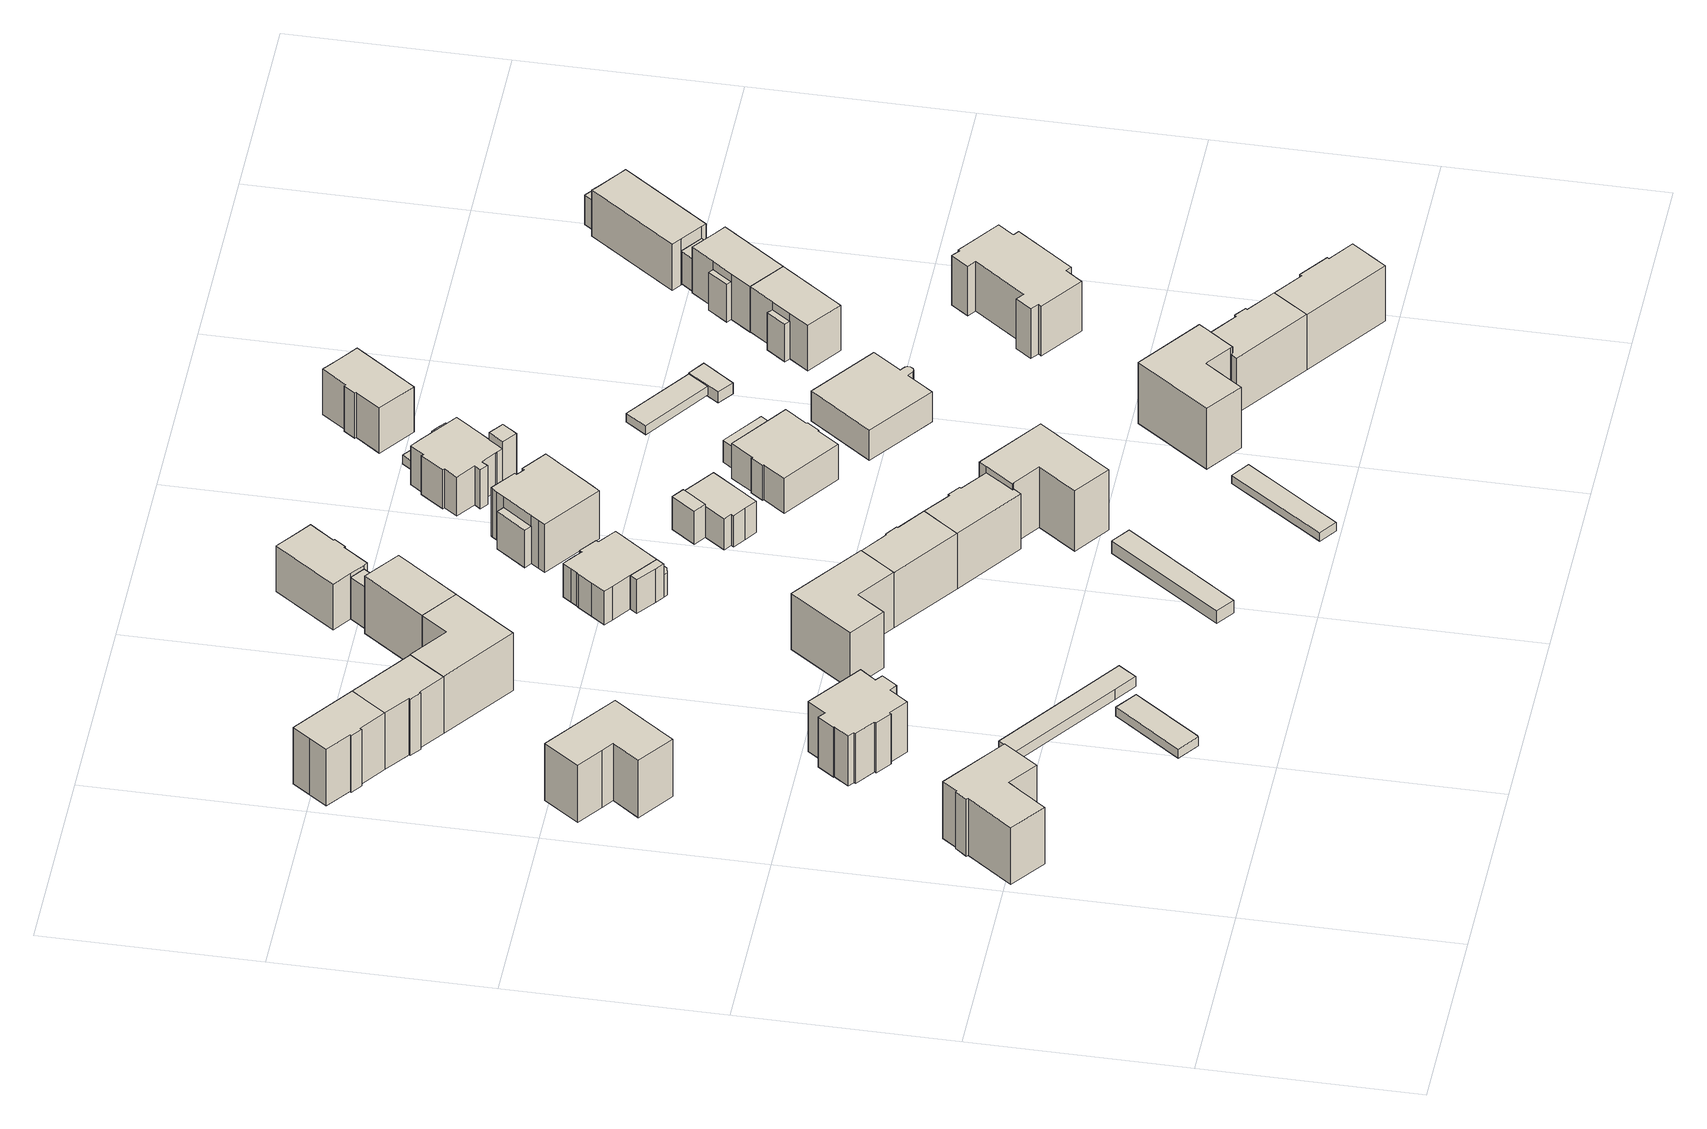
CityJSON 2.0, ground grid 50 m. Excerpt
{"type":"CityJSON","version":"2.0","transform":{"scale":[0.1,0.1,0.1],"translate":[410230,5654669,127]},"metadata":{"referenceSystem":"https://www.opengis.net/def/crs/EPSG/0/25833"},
"CityObjects":{
"building1":{"type":"Building","attributes":{"Dachtyp_tdc":"tdcFreeFormRoof","Gemeindeschluessel":14612000,"Dachneigung":37.19,"QualitaetDacherkennung":79,"Geometrietyp2DReferenz":"3000","measuredHeight":17.62,"function":"31001_9998","roofType":"5000"},"geometry":[{"type":"Solid","lod":"1","boundaries":[[[[0,1,2,3,4,5,6,7,8,9,10,11,12]],[[13,14,15,16,17,18,19,20,21,22,23,24,25]],[[12,14,13,0]],[[11,15,14,12]],[[10,16,15,11]],[[9,17,16,10]],[[8,18,17,9]],[[7,19,18,8]],[[6,20,19,7]],[[5,21,20,6]],[[4,22,21,5]],[[3,23,22,4]],[[2,24,23,3]],[[1,25,24,2]],[[0,13,25,1]]]]}]},
"building2":{"type":"Building","attributes":{"Dachtyp_tdc":"tdcFreeFormRoof","Gemeindeschluessel":14612000,"Dachneigung":36.85,"QualitaetDacherkennung":81,"Geometrietyp2DReferenz":"3000","measuredHeight":17.79,"function":"31001_9998","roofType":"5000"},"geometry":[{"type":"Solid","lod":"1","boundaries":[[[[26,27,28,29,30,31,32]],[[33,34,35,36,37,38,39]],[[32,34,33,26]],[[31,35,34,32]],[[30,36,35,31]],[[29,37,36,30]],[[28,38,37,29]],[[27,39,38,28]],[[26,33,39,27]]]]}]},
"building3":{"type":"Building","attributes":{"Dachtyp_tdc":"tdcPolyFlatRoof","Gemeindeschluessel":14612000,"Dachneigung":2.6,"QualitaetDacherkennung":69,"Geometrietyp2DReferenz":"3000","measuredHeight":2.66,"function":"31001_2463","roofType":"2100"},"geometry":[{"type":"Solid","lod":"1","boundaries":[[[[40,41,42,43,44]],[[45,46,47,48,49]],[[44,46,45,40]],[[43,47,46,44]],[[42,48,47,43]],[[41,49,48,42]],[[40,45,49,41]]]]}]},
"building4":{"type":"Building","attributes":{"Dachtyp_tdc":"tdcFreeFormRoof","Gemeindeschluessel":14612000,"Dachneigung":16.1,"QualitaetDacherkennung":41,"Geometrietyp2DReferenz":"3000","measuredHeight":15.59,"function":"31001_9998","roofType":"5000"},"geometry":[{"type":"Solid","lod":"1","boundaries":[[[[50,51,52,53,54,55,56,57,58,59,60,61,62,63,64,65,66,67]],[[68,69,70,71,72,73,74,75,76,77,78,79,80,81,82,83,84,85]],[[67,69,68,50]],[[66,70,69,67]],[[65,71,70,66]],[[64,72,71,65]],[[63,73,72,64]],[[62,74,73,63]],[[61,75,74,62]],[[60,76,75,61]],[[59,77,76,60]],[[58,78,77,59]],[[57,79,78,58]],[[56,80,79,57]],[[55,81,80,56]],[[54,82,81,55]],[[53,83,82,54]],[[52,84,83,53]],[[51,85,84,52]],[[50,68,85,51]]]]}]},
"building5":{"type":"Building","attributes":{"Dachtyp_tdc":"tdcFreeFormRoof","Gemeindeschluessel":14612000,"Dachneigung":17.69,"QualitaetDacherkennung":24,"Geometrietyp2DReferenz":"3000","measuredHeight":3.12,"function":"31001_2463","roofType":"5000"},"geometry":[{"type":"Solid","lod":"1","boundaries":[[[[86,87,88,89,90]],[[91,92,93,94,95]],[[90,92,91,86]],[[89,93,92,90]],[[88,94,93,89]],[[87,95,94,88]],[[86,91,95,87]]]]}]},
"building6":{"type":"Building","attributes":{"Dachtyp_tdc":"tdcGableRoof","Gemeindeschluessel":14612000,"Dachneigung":37.28,"QualitaetDacherkennung":87,"Geometrietyp2DReferenz":"3000","measuredHeight":17.75,"function":"31001_9998","roofType":"3100"},"geometry":[{"type":"Solid","lod":"1","boundaries":[[[[96,97,98,99,100,101,102,103,104,105]],[[106,107,108,109,110,111,112,113,114,115]],[[105,107,106,96]],[[104,108,107,105]],[[103,109,108,104]],[[102,110,109,103]],[[101,111,110,102]],[[100,112,111,101]],[[99,113,112,100]],[[98,114,113,99]],[[97,115,114,98]],[[96,106,115,97]]]]}]},
"building7":{"type":"Building","attributes":{"Dachtyp_tdc":"tdcGableRoof","Gemeindeschluessel":14612000,"Dachneigung":37.38,"QualitaetDacherkennung":84,"Geometrietyp2DReferenz":"3000","measuredHeight":17.75,"function":"31001_9998","roofType":"3100"},"geometry":[{"type":"Solid","lod":"1","boundaries":[[[[116,117,118,119,120,100,99,98,121,122]],[[123,124,125,114,113,112,126,127,128,129]],[[122,124,123,116]],[[121,125,124,122]],[[98,114,125,121]],[[99,113,114,98]],[[100,112,113,99]],[[120,126,112,100]],[[119,127,126,120]],[[118,128,127,119]],[[117,129,128,118]],[[116,123,129,117]]]]}]},
"building8":{"type":"Building","attributes":{"Dachtyp_tdc":"tdcFreeFormRoof","Gemeindeschluessel":14612000,"Dachneigung":36.62,"QualitaetDacherkennung":90,"Geometrietyp2DReferenz":"3000","measuredHeight":17.75,"function":"31001_9998","roofType":"5000"},"geometry":[{"type":"Solid","lod":"1","boundaries":[[[[130,131,132,133,134,135]],[[128,126,136,137,138,139]],[[135,126,128,130]],[[134,136,126,135]],[[133,137,136,134]],[[132,138,137,133]],[[131,139,138,132]],[[130,128,139,131]]]]}]},
"building9":{"type":"Building","attributes":{"Dachtyp_tdc":"tdcFreeFormRoof","Gemeindeschluessel":14612000,"Dachneigung":36.88,"QualitaetDacherkennung":76,"Geometrietyp2DReferenz":"3000","measuredHeight":17.45,"function":"31001_9998","roofType":"5000"},"geometry":[{"type":"Solid","lod":"1","boundaries":[[[[140,141,142,143,144,145]],[[146,147,148,149,150,151]],[[145,147,146,140]],[[144,148,147,145]],[[143,149,148,144]],[[142,150,149,143]],[[141,151,150,142]],[[140,146,151,141]]]]}]},
"building10":{"type":"Building","attributes":{"Dachtyp_tdc":"tdcHipRoof","Gemeindeschluessel":14612000,"Dachneigung":10.23,"QualitaetDacherkennung":12,"Geometrietyp2DReferenz":"3000","measuredHeight":5.28,"function":"31001_2463","roofType":"3200"},"geometry":[{"type":"Solid","lod":"1","boundaries":[[[[152,153,154,155]],[[156,157,158,159]],[[155,157,156,152]],[[154,158,157,155]],[[153,159,158,154]],[[152,156,159,153]]]]}]},
"building11":{"type":"Building","attributes":{"Dachtyp_tdc":"tdcHipAndGableRoof","Gemeindeschluessel":14612000,"Dachneigung":37.46,"QualitaetDacherkennung":87,"Geometrietyp2DReferenz":"3000","measuredHeight":17.75,"function":"31001_9998","roofType":"5000"},"geometry":[{"type":"Solid","lod":"1","boundaries":[[[[160,133,132,161,162]],[[163,164,165,138,137]],[[162,164,163,160]],[[161,165,164,162]],[[132,138,165,161]],[[133,137,138,132]],[[160,163,137,133]]]]}]},
"building12":{"type":"Building","attributes":{"Dachtyp_tdc":"tdcGableRoof","Gemeindeschluessel":14612000,"Dachneigung":37.82,"QualitaetDacherkennung":70,"Geometrietyp2DReferenz":"3000","measuredHeight":17.47,"function":"31001_9998","roofType":"3100"},"geometry":[{"type":"Solid","lod":"1","boundaries":[[[[166,167,168,169,170,171,172,173,174,175]],[[176,177,178,179,180,181,150,182,149,183]],[[175,177,176,166]],[[174,178,177,175]],[[173,179,178,174]],[[172,180,179,173]],[[171,181,180,172]],[[170,150,181,171]],[[169,182,150,170]],[[168,149,182,169]],[[167,183,149,168]],[[166,176,183,167]]]]}]},
"building13":{"type":"Building","attributes":{"Gemeindeschluessel":14612000,"Geometrietyp2DReferenz":"3000","function":"31001_9998","roofType":"9999"},"children":["building13-1","building13-2","building13-3"]},
"building13-1":{"type":"BuildingPart","attributes":{"Dachtyp_tdc":"tdcPolyFlatRoof","Dachneigung":3.92,"QualitaetDacherkennung":46,"Geometrietyp2DReferenz":"3000","measuredHeight":9.42,"roofType":"2100"},"parents":["building13"],"geometry":[{"type":"Solid","lod":"1","boundaries":[[[[184,185,186,187,188]],[[189,190,191,192,193]],[[188,190,189,184]],[[187,191,190,188]],[[186,192,191,187]],[[185,193,192,186]],[[184,189,193,185]]]]}]},
"building13-2":{"type":"BuildingPart","attributes":{"Dachtyp_tdc":"tdcFreeFormRoof","Dachneigung":38.1,"QualitaetDacherkennung":14,"Geometrietyp2DReferenz":"3000","measuredHeight":6.63,"roofType":"5000"},"parents":["building13"],"geometry":[{"type":"Solid","lod":"1","boundaries":[[[[194,195,196,197,198,199,200]],[[201,202,203,189,204,205,206]],[[200,202,201,194]],[[199,203,202,200]],[[198,189,203,199]],[[197,204,189,198]],[[196,205,204,197]],[[195,206,205,196]],[[194,201,206,195]]]]}]},
"building13-3":{"type":"BuildingPart","attributes":{"Dachtyp_tdc":"tdcPolyFlatRoof","Dachneigung":0,"QualitaetDacherkennung":69,"Geometrietyp2DReferenz":"3000","measuredHeight":9.29,"roofType":"1000"},"parents":["building13"],"geometry":[{"type":"Solid","lod":"1","boundaries":[[[[185,207,208,209,210,211,212,213,214,215,216,217,218,219,220,221,222,223,186]],[[193,192,224,225,226,227,228,229,230,231,232,233,234,235,236,237,238,239,205]],[[186,192,193,185]],[[223,224,192,186]],[[222,225,224,223]],[[221,226,225,222]],[[220,227,226,221]],[[219,228,227,220]],[[218,229,228,219]],[[217,230,229,218]],[[216,231,230,217]],[[215,232,231,216]],[[214,233,232,215]],[[213,234,233,214]],[[212,235,234,213]],[[211,236,235,212]],[[210,237,236,211]],[[209,238,237,210]],[[208,239,238,209]],[[207,205,239,208]],[[185,193,205,207]]]]}]},
"building14":{"type":"Building","attributes":{"Dachtyp_tdc":"tdcGableRoof","Gemeindeschluessel":14612000,"Dachneigung":37.68,"QualitaetDacherkennung":71,"Geometrietyp2DReferenz":"3000","measuredHeight":17.42,"function":"31001_9998","roofType":"3100"},"geometry":[{"type":"Solid","lod":"1","boundaries":[[[[240,241,242,243,244,245,246,247,248,173,172,171]],[[249,181,180,179,250,251,252,253,254,255,256,257]],[[171,181,249,240]],[[172,180,181,171]],[[173,179,180,172]],[[248,250,179,173]],[[247,251,250,248]],[[246,252,251,247]],[[245,253,252,246]],[[244,254,253,245]],[[243,255,254,244]],[[242,256,255,243]],[[241,257,256,242]],[[240,249,257,241]]]]}]},
"building15":{"type":"Building","attributes":{"Gemeindeschluessel":14612000,"Geometrietyp2DReferenz":"3000","function":"31001_9998","roofType":"9999"},"children":["building15-1","building15-2"]},
"building15-1":{"type":"BuildingPart","attributes":{"Dachtyp_tdc":"tdcGableRoof","Dachneigung":36.51,"QualitaetDacherkennung":67,"Geometrietyp2DReferenz":"3000","measuredHeight":12.42,"roofType":"3100"},"parents":["building15"],"geometry":[{"type":"Solid","lod":"1","boundaries":[[[[258,259,260,261]],[[262,263,164,264]],[[261,263,262,258]],[[260,164,263,261]],[[259,264,164,260]],[[258,262,264,259]]]]}]},
"building15-2":{"type":"BuildingPart","attributes":{"Dachtyp_tdc":"tdcHipAndGableRoof","Dachneigung":37.49,"QualitaetDacherkennung":87,"Geometrietyp2DReferenz":"3000","measuredHeight":14.77,"roofType":"5000"},"parents":["building15"],"geometry":[{"type":"Solid","lod":"1","boundaries":[[[[265,266,267,268,269,270,271,272,273,274,275]],[[276,277,278,279,280,281,262,264,282,283,284]],[[275,277,276,265]],[[274,278,277,275]],[[273,279,278,274]],[[272,280,279,273]],[[271,281,280,272]],[[270,262,281,271]],[[269,264,262,270]],[[268,282,264,269]],[[267,283,282,268]],[[266,284,283,267]],[[265,276,284,266]]]]}]},
"building16":{"type":"Building","attributes":{"Dachtyp_tdc":"tdcPolyFlatRoof","Gemeindeschluessel":14612000,"Dachneigung":3.59,"QualitaetDacherkennung":73,"Geometrietyp2DReferenz":"3000","measuredHeight":2.43,"function":"31001_2463","roofType":"2100"},"geometry":[{"type":"Solid","lod":"1","boundaries":[[[[285,286,287,288,289]],[[290,291,292,293,294]],[[289,291,290,285]],[[288,292,291,289]],[[287,293,292,288]],[[286,294,293,287]],[[285,290,294,286]]]]}]},
"building17":{"type":"Building","attributes":{"Dachtyp_tdc":"tdcFreeFormRoof","Gemeindeschluessel":14612000,"Dachneigung":36.94,"QualitaetDacherkennung":73,"Geometrietyp2DReferenz":"3000","measuredHeight":18.7,"function":"31001_9998","roofType":"5000"},"geometry":[{"type":"Solid","lod":"1","boundaries":[[[[295,296,297,298,299,300,301,302]],[[303,304,305,306,307,308,309,310]],[[302,304,303,295]],[[301,305,304,302]],[[300,306,305,301]],[[299,307,306,300]],[[298,308,307,299]],[[297,309,308,298]],[[296,310,309,297]],[[295,303,310,296]]]]}]},
"building18":{"type":"Building","attributes":{"Gemeindeschluessel":14612000,"Geometrietyp2DReferenz":"3000","function":"31001_9998","roofType":"9999"},"children":["building18-1","building18-2"]},
"building18-1":{"type":"BuildingPart","attributes":{"Dachtyp_tdc":"tdcGableRoof","Dachneigung":39.1,"QualitaetDacherkennung":54,"Geometrietyp2DReferenz":"3000","measuredHeight":10.88,"roofType":"3100"},"parents":["building18"],"geometry":[{"type":"Solid","lod":"1","boundaries":[[[[311,312,313,314,315,316,317,318,319]],[[320,321,322,323,324,325,326,327,328]],[[319,321,320,311]],[[318,322,321,319]],[[317,323,322,318]],[[316,324,323,317]],[[315,325,324,316]],[[314,326,325,315]],[[313,327,326,314]],[[312,328,327,313]],[[311,320,328,312]]]]}]},
"building18-2":{"type":"BuildingPart","attributes":{"Dachtyp_tdc":"tdcGableRoof","Dachneigung":44.32,"QualitaetDacherkennung":79,"Geometrietyp2DReferenz":"3000","measuredHeight":10.87,"roofType":"3100"},"parents":["building18"],"geometry":[{"type":"Solid","lod":"1","boundaries":[[[[329,330,331,332]],[[324,333,334,325]],[[332,333,324,329]],[[331,334,333,332]],[[330,325,334,331]],[[329,324,325,330]]]]}]},
"building19":{"type":"Building","attributes":{"Gemeindeschluessel":14612000,"Geometrietyp2DReferenz":"3000","function":"31001_9998","roofType":"9999"},"children":["building19-1","building19-2","building19-3"]},
"building19-1":{"type":"BuildingPart","attributes":{"Dachtyp_tdc":"tdcFreeFormRoof","Dachneigung":55.09,"QualitaetDacherkennung":14,"Geometrietyp2DReferenz":"3000","measuredHeight":10.55,"roofType":"5000"},"parents":["building19"],"geometry":[{"type":"Solid","lod":"1","boundaries":[[[[335,336,337,338]],[[339,340,341,342]],[[338,340,339,335]],[[337,341,340,338]],[[336,342,341,337]],[[335,339,342,336]]]]}]},
"building19-2":{"type":"BuildingPart","attributes":{"Dachtyp_tdc":"tdcTentRoof","Dachneigung":25.06,"QualitaetDacherkennung":81,"Geometrietyp2DReferenz":"3000","measuredHeight":15.35,"roofType":"3500"},"parents":["building19"],"geometry":[{"type":"Solid","lod":"1","boundaries":[[[[343,344,345,346,347,348,349,350,351,352,353,354,355,356,357,358,359,360]],[[342,361,362,363,364,365,366,367,368,369,370,371,372,373,374,375,376,339]],[[359,361,342,360]],[[358,362,361,359]],[[357,363,362,358]],[[356,364,363,357]],[[355,365,364,356]],[[354,366,365,355]],[[353,367,366,354]],[[352,368,367,353]],[[351,369,368,352]],[[350,370,369,351]],[[349,371,370,350]],[[348,372,371,349]],[[347,373,372,348]],[[346,374,373,347]],[[345,375,374,346]],[[344,376,375,345]],[[343,339,376,344]],[[360,342,339,343]]]]}]},
"building19-3":{"type":"BuildingPart","attributes":{"Dachtyp_tdc":"tdcFreeFormRoof","Dachneigung":67.86,"QualitaetDacherkennung":15,"Geometrietyp2DReferenz":"3000","measuredHeight":11.6,"roofType":"5000"},"parents":["building19"],"geometry":[{"type":"Solid","lod":"1","boundaries":[[[[377,378,379,380]],[[365,381,382,366]],[[379,381,365,380]],[[378,382,381,379]],[[377,366,382,378]],[[380,365,366,377]]]]}]},
"building20":{"type":"Building","attributes":{"Gemeindeschluessel":14612000,"Geometrietyp2DReferenz":"3000","function":"31001_9998","roofType":"9999"},"children":["building20-1","building20-2"]},
"building20-1":{"type":"BuildingPart","attributes":{"Dachtyp_tdc":"tdcPolyFlatRoof","Dachneigung":0,"QualitaetDacherkennung":52,"Geometrietyp2DReferenz":"3000","measuredHeight":6.09,"roofType":"1000"},"parents":["building20"],"geometry":[{"type":"Solid","lod":"1","boundaries":[[[[383,384,385,386]],[[387,388,389,390]],[[386,388,387,383]],[[385,389,388,386]],[[384,390,389,385]],[[383,387,390,384]]]]}]},
"building20-2":{"type":"BuildingPart","attributes":{"Dachtyp_tdc":"tdcTentRoof","Dachneigung":21.92,"QualitaetDacherkennung":84,"Geometrietyp2DReferenz":"3000","measuredHeight":11.39,"roofType":"3500"},"parents":["building20"],"geometry":[{"type":"Solid","lod":"1","boundaries":[[[[391,392,393,394,395,396,397,398,399,400,401,402,403,404]],[[405,406,407,408,409,410,411,412,413,414,415,416,390,389]],[[404,406,405,391]],[[403,407,406,404]],[[402,408,407,403]],[[401,409,408,402]],[[400,410,409,401]],[[399,411,410,400]],[[398,412,411,399]],[[397,413,412,398]],[[396,414,413,397]],[[395,415,414,396]],[[394,416,415,395]],[[393,390,416,394]],[[392,389,390,393]],[[391,405,389,392]]]]}]},
"building21":{"type":"Building","attributes":{"Gemeindeschluessel":14612000,"Geometrietyp2DReferenz":"3000","function":"31001_9998","roofType":"9999"},"children":["building21-1","building21-2","building21-3"]},
"building21-1":{"type":"BuildingPart","attributes":{"Dachtyp_tdc":"tdcHipAndGableRoof","Dachneigung":66.17,"QualitaetDacherkennung":19,"Geometrietyp2DReferenz":"3000","measuredHeight":9.41,"roofType":"5000"},"parents":["building21"],"geometry":[{"type":"Solid","lod":"1","boundaries":[[[[417,418,419,420,421,422,423,424,425,426,427,417,428,429,430]],[[431,432,433,434,431,435,436,437,438,439,440,441,442,443,444]],[[430,432,431,417]],[[429,433,432,430]],[[428,434,433,429]],[[417,431,434,428]],[[427,435,431,417]],[[426,436,435,427]],[[425,437,436,426]],[[424,438,437,425]],[[423,439,438,424]],[[422,440,439,423]],[[421,441,440,422]],[[420,442,441,421]],[[419,443,442,420]],[[418,444,443,419]],[[417,431,444,418]]]]}]},
"building21-2":{"type":"BuildingPart","attributes":{"Dachtyp_tdc":"tdcHipAndGableRoof","Dachneigung":56.72,"QualitaetDacherkennung":64,"Geometrietyp2DReferenz":"3000","measuredHeight":14.34,"roofType":"5000"},"parents":["building21"],"geometry":[{"type":"Solid","lod":"1","boundaries":[[[[445,446,447,448]],[[449,450,451,452]],[[448,450,449,445]],[[447,451,450,448]],[[446,452,451,447]],[[445,449,452,446]]]]}]},
"building21-3":{"type":"BuildingPart","attributes":{"Dachtyp_tdc":"tdcFreeFormRoof","Dachneigung":24.87,"QualitaetDacherkennung":47,"Geometrietyp2DReferenz":"3000","measuredHeight":12.99,"roofType":"5000"},"parents":["building21"],"geometry":[{"type":"Solid","lod":"1","boundaries":[[[[453,454,455,456,457,458,459,460,461,462,463,464,465,466,467,468,469]],[[452,451,470,471,472,473,474,475,476,477,478,479,480,481,436,431,434]],[[469,451,452,453]],[[468,470,451,469]],[[467,471,470,468]],[[466,472,471,467]],[[465,473,472,466]],[[464,474,473,465]],[[463,475,474,464]],[[462,476,475,463]],[[461,477,476,462]],[[460,478,477,461]],[[459,479,478,460]],[[458,480,479,459]],[[457,481,480,458]],[[456,436,481,457]],[[455,431,436,456]],[[454,434,431,455]],[[453,452,434,454]]]]}]},
"building22":{"type":"Building","attributes":{"Dachtyp_tdc":"tdcFreeFormRoof","Gemeindeschluessel":14612000,"Dachneigung":36.7,"QualitaetDacherkennung":75,"Geometrietyp2DReferenz":"3000","measuredHeight":18.76,"function":"31001_9998","roofType":"5000"},"geometry":[{"type":"Solid","lod":"1","boundaries":[[[[482,483,484,485,486,487,488,489]],[[490,491,492,493,494,495,496,497]],[[489,491,490,482]],[[488,492,491,489]],[[487,493,492,488]],[[486,494,493,487]],[[485,495,494,486]],[[484,496,495,485]],[[483,497,496,484]],[[482,490,497,483]]]]}]},
"building23":{"type":"Building","attributes":{"Dachtyp_tdc":"tdcPolyFlatRoof","Gemeindeschluessel":14612000,"Dachneigung":0,"QualitaetDacherkennung":63,"Geometrietyp2DReferenz":"3000","measuredHeight":2.38,"function":"31001_9998","roofType":"1000"},"geometry":[{"type":"Solid","lod":"1","boundaries":[[[[498,499,500,501,502,503]],[[437,504,505,440,439,438]],[[503,504,437,498]],[[502,505,504,503]],[[501,440,505,502]],[[500,439,440,501]],[[499,438,439,500]],[[498,437,438,499]]]]}]},
"building24":{"type":"Building","attributes":{"Dachtyp_tdc":"tdcTentRoof","Gemeindeschluessel":14612000,"Dachneigung":12.91,"QualitaetDacherkennung":79,"Geometrietyp2DReferenz":"3000","measuredHeight":9.61,"function":"31001_9998","roofType":"3500"},"geometry":[{"type":"Solid","lod":"1","boundaries":[[[[506,507,508,509,510,511,512,513,514,515,516,517]],[[518,519,520,521,522,523,524,525,526,527,528,529]],[[517,519,518,506]],[[516,520,519,517]],[[515,521,520,516]],[[514,522,521,515]],[[513,523,522,514]],[[512,524,523,513]],[[511,525,524,512]],[[510,526,525,511]],[[509,527,526,510]],[[508,528,527,509]],[[507,529,528,508]],[[506,518,529,507]]]]}]},
"building25":{"type":"Building","attributes":{"Dachtyp_tdc":"tdcGableRoof","Gemeindeschluessel":14612000,"Dachneigung":37.34,"QualitaetDacherkennung":73,"Geometrietyp2DReferenz":"3000","measuredHeight":17.41,"function":"31001_9998","roofType":"3100"},"geometry":[{"type":"Solid","lod":"1","boundaries":[[[[530,531,532,533,534,535,536,537,538,539,540,541]],[[542,543,544,545,546,547,548,549,550,551,552,553]],[[541,543,542,530]],[[540,544,543,541]],[[539,545,544,540]],[[538,546,545,539]],[[537,547,546,538]],[[536,548,547,537]],[[535,549,548,536]],[[534,550,549,535]],[[533,551,550,534]],[[532,552,551,533]],[[531,553,552,532]],[[530,542,553,531]]]]}]},
"building26":{"type":"Building","attributes":{"Dachtyp_tdc":"tdcPolyFlatRoof","Gemeindeschluessel":14612000,"Dachneigung":3.28,"QualitaetDacherkennung":78,"Geometrietyp2DReferenz":"3000","measuredHeight":2.49,"function":"31001_2463","roofType":"2100"},"geometry":[{"type":"Solid","lod":"1","boundaries":[[[[554,555,556,557]],[[558,559,560,561]],[[557,559,558,554]],[[556,560,559,557]],[[555,561,560,556]],[[554,558,561,555]]]]}]},
"building27":{"type":"Building","attributes":{"Dachtyp_tdc":"tdcHipAndGableRoof","Gemeindeschluessel":14612000,"Dachneigung":37.78,"QualitaetDacherkennung":87,"Geometrietyp2DReferenz":"3000","measuredHeight":14.72,"function":"31001_9998","roofType":"5000"},"geometry":[{"type":"Solid","lod":"1","boundaries":[[[[562,563,564,565,566,567,568,569,570]],[[571,572,573,574,575,576,577,578,579]],[[570,572,571,562]],[[569,573,572,570]],[[568,574,573,569]],[[567,575,574,568]],[[566,576,575,567]],[[565,577,576,566]],[[564,578,577,565]],[[563,579,578,564]],[[562,571,579,563]]]]}]},
"building28":{"type":"Building","attributes":{"Dachtyp_tdc":"tdcFreeFormRoof","Gemeindeschluessel":14612000,"Dachneigung":17.51,"QualitaetDacherkennung":56,"Geometrietyp2DReferenz":"3000","measuredHeight":3.33,"function":"31001_9998","roofType":"5000"},"geometry":[{"type":"Solid","lod":"1","boundaries":[[[[580,581,582,583]],[[584,585,586,587]],[[583,585,584,580]],[[582,586,585,583]],[[581,587,586,582]],[[580,584,587,581]]]]}]},
"building29":{"type":"Building","attributes":{"Dachtyp_tdc":"tdcGableRoof","Gemeindeschluessel":14612000,"Dachneigung":37.26,"QualitaetDacherkennung":71,"Geometrietyp2DReferenz":"3000","measuredHeight":17.46,"function":"31001_9998","roofType":"3100"},"geometry":[{"type":"Solid","lod":"1","boundaries":[[[[588,589,590,591,592,593,594,595,596,597]],[[598,599,600,601,602,603,552,604,550,605]],[[597,599,598,588]],[[596,600,599,597]],[[595,601,600,596]],[[594,602,601,595]],[[593,603,602,594]],[[592,552,603,593]],[[591,604,552,592]],[[590,550,604,591]],[[589,605,550,590]],[[588,598,605,589]]]]}]},
"building30":{"type":"Building","attributes":{"Gemeindeschluessel":14612000,"Geometrietyp2DReferenz":"3000","function":"31001_9998","roofType":"9999"},"children":["building30-1","building30-2"]},
"building30-1":{"type":"BuildingPart","attributes":{"Dachtyp_tdc":"tdcHipAndGableRoof","Dachneigung":37.62,"QualitaetDacherkennung":90,"Geometrietyp2DReferenz":"3000","measuredHeight":14.47,"roofType":"5000"},"parents":["building30"],"geometry":[{"type":"Solid","lod":"1","boundaries":[[[[606,607,608,609,610,611]],[[612,613,614,615,616,617]],[[611,613,612,606]],[[610,614,613,611]],[[609,615,614,610]],[[608,616,615,609]],[[607,617,616,608]],[[606,612,617,607]]]]}]},
"building30-2":{"type":"BuildingPart","attributes":{"Dachtyp_tdc":"tdcPolyFlatRoof","Dachneigung":48.89,"QualitaetDacherkennung":56,"Geometrietyp2DReferenz":"3000","measuredHeight":11.13,"roofType":"2100"},"parents":["building30"],"geometry":[{"type":"Solid","lod":"1","boundaries":[[[[618,619,620,621]],[[622,623,615,614]],[[621,623,622,618]],[[620,615,623,621]],[[619,614,615,620]],[[618,622,614,619]]]]}]},
"building31":{"type":"Building","attributes":{"name":"Polizeirevier Dresden-Süd Außenstelle Kaitzer Straße","Dachtyp_tdc":"tdcFreeFormRoof","Gemeindeschluessel":14612000,"Dachneigung":30.11,"QualitaetDacherkennung":42,"Geometrietyp2DReferenz":"3000","measuredHeight":16.57,"function":"31001_3071","roofType":"5000"},"geometry":[{"type":"Solid","lod":"1","boundaries":[[[[624,625,626,627,628,629,630,631,632,633,634,635,636,637,638,639]],[[640,641,642,643,644,645,646,647,648,649,650,651,652,653,654,655]],[[639,641,640,624]],[[638,642,641,639]],[[637,643,642,638]],[[636,644,643,637]],[[635,645,644,636]],[[634,646,645,635]],[[633,647,646,634]],[[632,648,647,633]],[[631,649,648,632]],[[630,650,649,631]],[[629,651,650,630]],[[628,652,651,629]],[[627,653,652,628]],[[626,654,653,627]],[[625,655,654,626]],[[624,640,655,625]]]]}]},
"building32":{"type":"Building","attributes":{"Gemeindeschluessel":14612000,"Geometrietyp2DReferenz":"3000","function":"31001_9998","roofType":"9999"},"children":["building32-1","building32-2","building32-3"]},
"building32-1":{"type":"BuildingPart","attributes":{"Dachtyp_tdc":"tdcGableRoof","Dachneigung":31.1,"QualitaetDacherkennung":14,"Geometrietyp2DReferenz":"3000","measuredHeight":10.06,"roofType":"3100"},"parents":["building32"],"geometry":[{"type":"Solid","lod":"1","boundaries":[[[[656,657,658,659]],[[660,661,662,663]],[[659,661,660,656]],[[658,662,661,659]],[[657,663,662,658]],[[656,660,663,657]]]]}]},
"building32-2":{"type":"BuildingPart","attributes":{"Dachtyp_tdc":"tdcHipAndGableRoof","Dachneigung":37.43,"QualitaetDacherkennung":87,"Geometrietyp2DReferenz":"3000","measuredHeight":14.63,"roofType":"5000"},"parents":["building32"],"geometry":[{"type":"Solid","lod":"1","boundaries":[[[[664,608,607,665,666,667,668,669]],[[670,671,672,663,662,673,674,675]],[[669,671,670,664]],[[668,672,671,669]],[[667,663,672,668]],[[666,662,663,667]],[[665,673,662,666]],[[607,674,673,665]],[[608,675,674,607]],[[664,670,675,608]]]]}]},
"building32-3":{"type":"BuildingPart","attributes":{"Dachtyp_tdc":"tdcPolyFlatRoof","Dachneigung":47.28,"QualitaetDacherkennung":58,"Geometrietyp2DReferenz":"3000","measuredHeight":11.27,"roofType":"2100"},"parents":["building32"],"geometry":[{"type":"Solid","lod":"1","boundaries":[[[[676,677,678,679]],[[670,680,681,671]],[[679,680,670,676]],[[678,681,680,679]],[[677,671,681,678]],[[676,670,671,677]]]]}]},
"building33":{"type":"Building","attributes":{"Gemeindeschluessel":14612000,"Geometrietyp2DReferenz":"3000","function":"31001_9998","roofType":"9999"},"children":["building33-1","building33-2"]},
"building33-1":{"type":"BuildingPart","attributes":{"Dachtyp_tdc":"tdcFreeFormRoof","Dachneigung":38.58,"QualitaetDacherkennung":13,"Geometrietyp2DReferenz":"3000","measuredHeight":8.99,"roofType":"5000"},"parents":["building33"],"geometry":[{"type":"Solid","lod":"1","boundaries":[[[[682,683,684,685]],[[686,687,688,689]],[[685,687,686,682]],[[684,688,687,685]],[[683,689,688,684]],[[682,686,689,683]]]]}]},
"building33-2":{"type":"BuildingPart","attributes":{"Dachtyp_tdc":"tdcHipRoof","Dachneigung":37.68,"QualitaetDacherkennung":89,"Geometrietyp2DReferenz":"3000","measuredHeight":14.81,"roofType":"3200"},"parents":["building33"],"geometry":[{"type":"Solid","lod":"1","boundaries":[[[[690,691,692,693,694,695,696,697]],[[698,686,689,699,700,701,702,703]],[[697,686,698,690]],[[696,689,686,697]],[[695,699,689,696]],[[694,700,699,695]],[[693,701,700,694]],[[692,702,701,693]],[[691,703,702,692]],[[690,698,703,691]]]]}]}
},
"vertices":[
[83,591,186],[4,485,186],[83,426,186],[99,448,186],[110,462,186],[122,479,186],[149,515,186],[215,466,186],[273,546,186],[128,653,186],[103,619,186],[100,621,186],[79,594,186],[83,591,28],[79,594,28],[100,621,28],[103,619,28],[128,653,28],[273,546,28],[215,466,28],[149,515,28],[122,479,28],[110,462,28],[99,448,28],[83,426,28],[4,485,28],
[51,1426,181],[109,1383,181],[135,1364,181],[89,1302,181],[170,1242,181],[275,1385,181],[110,1507,181],[51,1426,22],[110,1507,22],[275,1385,22],[170,1242,22],[89,1302,22],[135,1364,22],[109,1383,22],
[518,172,56],[521,175,56],[631,326,56],[583,361,56],[470,207,56],[518,172,31],[470,207,31],[583,361,31],[631,326,31],[521,175,31],
[276,871,166],[274,867,166],[319,834,166],[316,830,166],[350,804,166],[353,808,166],[395,777,166],[428,821,166],[445,809,166],[470,844,166],[454,856,166],[482,893,166],[360,984,166],[330,942,166],[314,954,166],[286,916,166],[288,915,166],[263,881,166],[276,871,27],[263,881,27],[288,915,27],[286,916,27],[314,954,27],[330,942,27],[360,984,27],[482,893,27],[454,856,27],[470,844,27],[445,809,27],[428,821,27],[395,777,27],[353,808,27],[350,804,27],[316,830,27],[319,834,27],[274,867,27],
[682,336,62],[711,377,62],[423,585,62],[394,544,62],[633,371,62],[682,336,34],[633,371,34],[394,544,34],[423,585,34],[711,377,34],
[96,1899,173],[99,1903,173],[158,1860,173],[187,1900,173],[217,1941,173],[78,2043,173],[48,2002,173],[19,1962,173],[75,1920,173],[72,1917,173],[96,1899,16],[72,1917,16],[75,1920,16],[19,1962,16],[48,2002,16],[78,2043,16],[217,1941,16],[187,1900,16],[158,1860,16],[99,1903,16],
[236,1797,173],[238,1800,173],[296,1758,173],[325,1799,173],[355,1840,173],[214,1818,173],[212,1815,173],[236,1797,16],[212,1815,16],[214,1818,16],[355,1840,16],[325,1799,16],[296,1758,16],[238,1800,16],
[296,1758,175],[461,1637,175],[565,1779,175],[485,1837,175],[441,1777,175],[355,1840,175],[441,1777,16],[485,1837,16],[565,1779,16],[461,1637,16],
[669,876,172],[715,940,172],[801,878,172],[860,959,172],[695,1080,172],[589,934,172],[669,876,17],[589,934,17],[695,1080,17],[860,959,17],[801,878,17],[715,940,17],
[968,175,58],[1157,434,58],[1116,464,58],[928,205,58],[968,175,23],[928,205,23],[1116,464,23],[1157,434,23],
[590,1980,175],[670,1921,175],[599,1974,175],[590,1980,16],[599,1974,16],[670,1921,16],
[923,917,171],[921,915,171],[860,959,171],[830,918,171],[801,878,171],[951,768,171],[981,809,171],[1011,850,171],[948,895,171],[950,898,171],[923,917,17],[950,898,17],[948,895,17],[1011,850,17],[981,809,17],[951,768,17],[830,918,17],[921,915,17],
[808,1375,116],[820,1392,116],[758,1438,116],[746,1422,116],[789,1389,116],[808,1375,23],[789,1389,23],[746,1422,23],[758,1438,23],[820,1392,23],
[855,1403,85],[852,1405,85],[838,1416,85],[808,1376,85],[808,1375,85],[817,1369,85],[832,1372,85],[855,1403,23],[832,1372,23],[817,1369,23],[808,1376,23],[838,1416,23],[852,1405,23],
[838,1416,116],[846,1427,116],[896,1494,116],[855,1524,116],[859,1529,116],[821,1558,116],[817,1552,116],[803,1563,116],[793,1570,116],[784,1577,116],[773,1585,116],[758,1565,116],[748,1551,116],[743,1546,116],[720,1514,116],[697,1483,116],[717,1468,116],[717,1468,23],[697,1483,23],[720,1514,23],[743,1546,23],[748,1551,23],[758,1565,23],[773,1585,23],[784,1577,23],[793,1570,23],[803,1563,23],[817,1552,23],[821,1558,23],[859,1529,23],[855,1524,23],[896,1494,23],[846,1427,23],
[1103,658,171],[1115,675,171],[1112,677,171],[1129,701,171],[1158,742,171],[1098,786,171],[1101,789,171],[1074,809,171],[1071,805,171],[1103,658,17],[1071,805,17],[1074,809,17],[1101,789,17],[1098,786,17],[1158,742,17],[1129,701,17],[1112,677,17],[1115,675,17],
[662,1994,132],[631,2017,132],[599,1974,132],[630,1950,132],[662,1994,16],[630,1950,16],[631,2017,16],
[773,2129,143],[732,2159,143],[692,2189,143],[589,2048,143],[631,2017,143],[662,1994,143],[670,1989,143],[712,2046,143],[715,2044,143],[734,2070,143],[731,2072,143],[773,2129,16],[731,2072,16],[734,2070,16],[715,2044,16],[712,2046,16],[670,1989,16],[589,2048,16],[692,2189,16],[732,2159,16],
[1268,8,49],[1318,78,49],[1423,224,49],[1382,253,49],[1228,36,49],[1268,8,26],[1228,36,26],[1382,253,26],[1423,224,26],[1318,78,26],
[1176,631,188],[1112,543,188],[1193,484,188],[1316,653,188],[1170,759,188],[1158,742,188],[1112,677,188],[1115,675,188],[1176,631,20],[1115,675,20],[1112,677,20],[1158,742,20],[1170,759,20],[1316,653,20],[1193,484,20],[1112,543,20],
[1028,1239,106],[1056,1219,106],[1133,1325,106],[1105,1345,106],[1061,1377,106],[1022,1323,106],[988,1276,106],[1005,1264,106],[1001,1258,106],[1028,1239,19],[1001,1258,19],[1005,1264,19],[988,1276,19],[1022,1323,19],[1061,1377,19],[1105,1345,19],[1133,1325,19],[1056,1219,19],
[1022,1323,111],[1061,1377,111],[1035,1396,111],[995,1342,111],[995,1342,19],[1035,1396,19],
[1063,1646,109],[1012,1577,109],[1028,1565,109],[1079,1634,109],[1063,1646,10],[1079,1634,10],[1028,1565,10],[1012,1577,10],
[1063,1646,144],[1076,1663,144],[1083,1673,144],[1087,1678,144],[1031,1719,144],[1027,1714,144],[1010,1727,144],[1013,1732,144],[958,1773,144],[954,1769,144],[947,1759,144],[934,1741,144],[883,1673,144],[870,1655,144],[859,1640,144],[988,1545,144],[999,1560,144],[1012,1577,144],[999,1560,10],[988,1545,10],[859,1640,10],[870,1655,10],[883,1673,10],[934,1741,10],[947,1759,10],[954,1769,10],[958,1773,10],[1013,1732,10],[1010,1727,10],[1027,1714,10],[1031,1719,10],[1087,1678,10],[1083,1673,10],[1076,1663,10],
[934,1741,114],[918,1753,114],[867,1684,114],[883,1673,114],[867,1684,10],[918,1753,10],
[1271,1329,80],[1241,1288,80],[1332,1222,80],[1362,1263,80],[1271,1329,19],[1362,1263,19],[1332,1222,19],[1241,1288,19],
[1352,1208,116],[1332,1222,116],[1241,1288,116],[1222,1302,116],[1185,1250,116],[1182,1252,116],[1162,1224,116],[1165,1222,116],[1128,1172,116],[1258,1078,116],[1295,1129,116],[1297,1127,116],[1317,1155,116],[1315,1157,116],[1352,1208,19],[1315,1157,19],[1317,1155,19],[1297,1127,19],[1295,1129,19],[1258,1078,19],[1128,1172,19],[1165,1222,19],[1162,1224,19],[1182,1252,19],[1185,1250,19],[1222,1302,19],
[1197,1889,86],[1202,1896,86],[1211,1908,86],[1212,1909,86],[1218,1917,86],[1198,1932,86],[1185,1941,86],[1173,1939,86],[1131,1970,86],[1116,1949,86],[1135,1934,86],[1171,1854,86],[1189,1855,86],[1200,1870,86],[1197,1889,15],[1200,1870,15],[1189,1855,15],[1171,1854,15],[1135,1934,15],[1116,1949,15],[1131,1970,15],[1173,1939,15],[1185,1941,15],[1198,1932,15],[1218,1917,15],[1212,1909,15],[1211,1908,15],[1202,1896,15],
[1169,1785,142],[1137,1809,142],[1112,1775,142],[1144,1751,142],[1169,1785,15],[1144,1751,15],[1112,1775,15],[1137,1809,15],
[1137,1809,123],[1171,1854,123],[1197,1889,123],[1116,1949,123],[1088,1969,123],[1064,1937,123],[1060,1941,123],[1021,1888,123],[1025,1885,123],[1003,1855,123],[1046,1824,123],[1035,1810,123],[1052,1797,123],[1062,1812,123],[1096,1787,123],[1099,1785,123],[1112,1775,123],[1099,1785,15],[1096,1787,15],[1062,1812,15],[1052,1797,15],[1035,1810,15],[1046,1824,15],[1003,1855,15],[1025,1885,15],[1021,1888,15],[1060,1941,15],[1064,1937,15],[1088,1969,15],
[1695,378,188],[1550,484,188],[1427,315,188],[1508,255,188],[1572,343,188],[1631,299,188],[1635,296,188],[1683,361,188],[1695,378,19],[1683,361,19],[1635,296,19],[1631,299,19],[1572,343,19],[1508,255,19],[1427,315,19],[1550,484,19],
[1131,1970,39],[1173,1939,39],[1185,1941,39],[1198,1932,39],[1213,1952,39],[1152,1998,39],[1152,1998,15],[1213,1952,15],
[1440,1169,99],[1334,1025,99],[1482,916,99],[1527,976,99],[1539,967,99],[1545,967,99],[1550,969,99],[1555,976,99],[1555,982,99],[1552,987,99],[1541,995,99],[1588,1060,99],[1440,1169,16],[1588,1060,16],[1541,995,16],[1552,987,16],[1555,982,16],[1555,976,16],[1550,969,16],[1545,967,16],[1539,967,16],[1527,976,16],[1482,916,16],[1334,1025,16],
[1631,299,171],[1620,284,171],[1787,163,171],[1816,204,171],[1845,244,171],[1781,290,171],[1784,294,171],[1758,313,171],[1755,309,171],[1683,361,171],[1654,321,171],[1635,296,171],[1631,299,17],[1635,296,17],[1654,321,17],[1683,361,17],[1755,309,17],[1758,313,17],[1784,294,17],[1781,290,17],[1845,244,17],[1816,204,17],[1787,163,17],[1620,284,17],
[1332,1506,42],[1483,1399,42],[1516,1446,42],[1366,1554,42],[1332,1506,18],[1366,1554,18],[1516,1446,18],[1483,1399,18],
[1240,2139,137],[1221,2113,137],[1224,2110,137],[1182,2053,137],[1263,1993,137],[1367,2134,137],[1326,2164,137],[1286,2194,137],[1244,2137,137],[1240,2139,11],[1244,2137,11],[1286,2194,11],[1326,2164,11],[1367,2134,11],[1263,1993,11],[1182,2053,11],[1224,2110,11],[1221,2113,11],
[1516,1446,45],[1465,1374,45],[1500,1348,45],[1553,1420,45],[1516,1446,15],[1553,1420,15],[1500,1348,15],[1465,1374,15],
[1914,201,170],[1911,196,170],[1845,244,170],[1816,203,170],[1787,163,170],[1974,27,170],[2003,67,170],[2033,108,170],[1976,149,170],[1979,153,170],[1914,201,17],[1979,153,17],[1976,149,17],[2033,108,17],[2003,67,17],[1974,27,17],[1816,203,17],[1911,196,17],
[1679,1148,141],[1783,1290,141],[1706,1347,141],[1665,1292,141],[1634,1249,141],[1601,1205,141],[1679,1148,15],[1601,1205,15],[1634,1249,15],[1665,1292,15],[1706,1347,15],[1783,1290,15],
[1622,1258,119],[1634,1249,119],[1665,1292,119],[1654,1301,119],[1622,1258,15],[1654,1301,15],
[1730,748,147],[1748,734,147],[1743,727,147],[1838,657,147],[1868,697,147],[1880,687,147],[1976,817,147],[1963,826,147],[1990,863,147],[1894,933,147],[1891,929,147],[1874,943,147],[1845,904,147],[1863,890,147],[1775,771,147],[1757,784,147],[1730,748,9],[1757,784,9],[1775,771,9],[1863,890,9],[1845,904,9],[1874,943,9],[1891,929,9],[1894,933,9],[1990,863,9],[1963,826,9],[1976,817,9],[1880,687,9],[1868,697,9],[1838,657,9],[1743,727,9],[1748,734,9],
[1838,1519,104],[1815,1489,104],[1863,1453,104],[1886,1484,104],[1838,1519,14],[1886,1484,14],[1863,1453,14],[1815,1489,14],
[1740,1394,141],[1889,1434,141],[1863,1453,141],[1815,1489,141],[1812,1491,141],[1773,1439,141],[1740,1394,14],[1773,1439,14],[1812,1491,14],[1889,1434,14],[1783,1290,14],[1706,1347,14],
[1740,1394,119],[1773,1439,119],[1762,1447,119],[1729,1402,119],[1729,1402,14],[1762,1447,14],
[1975,1724,91],[2026,1687,91],[2049,1717,91],[1998,1755,91],[1975,1724,9],[1998,1755,9],[2049,1717,9],[2026,1687,9],
[1963,1734,137],[1817,1535,137],[1838,1519,137],[1886,1484,137],[1896,1476,137],[2042,1675,137],[2026,1687,137],[1975,1724,137],[1963,1734,9],[2042,1675,9],[1896,1476,9],[1886,1484,9],[1838,1519,9],[1817,1535,9]
]}
